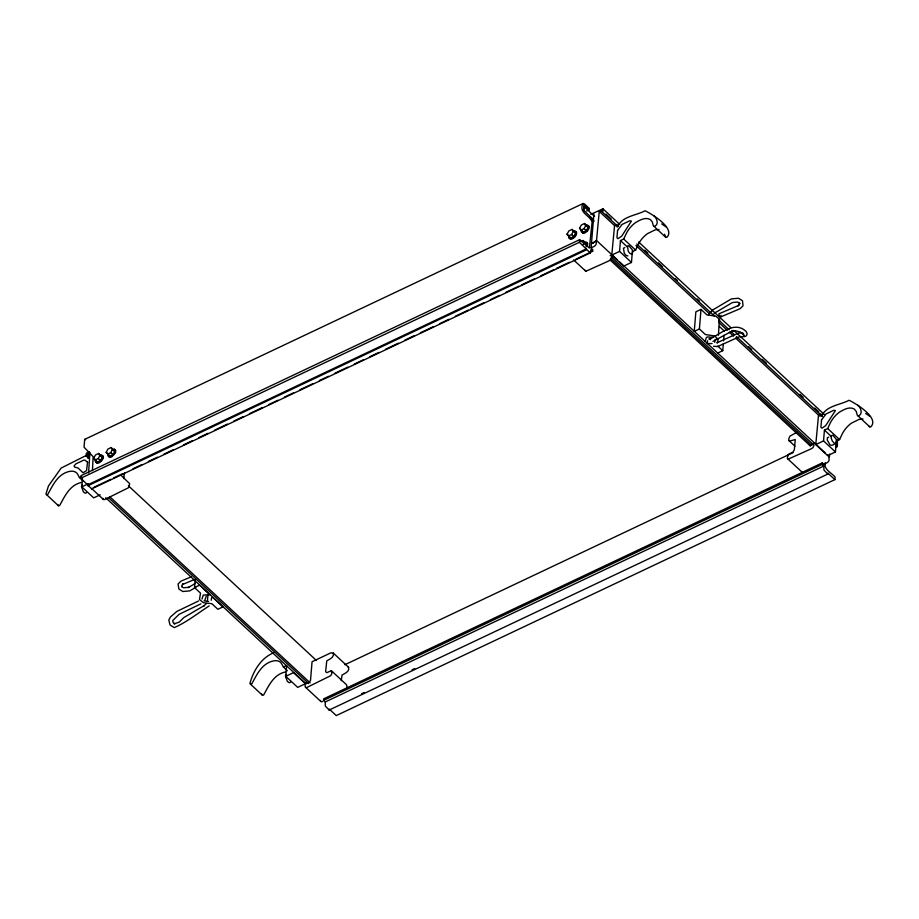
<?xml version="1.0" encoding="UTF-8"?>
<svg xmlns="http://www.w3.org/2000/svg" width="919" height="919" viewBox="0 0 919 919"><rect width="100%" height="100%" fill="white"/><g stroke="black" fill="none" stroke-linecap="round" stroke-linejoin="round"><path stroke-width="1.38" d="M575.834 259.227L592.663 251.255L590.963 249.669L590.262 252.932L91.636 488.908L80.78 478.236L80.998 475.651L579.625 239.675L589.378 248.038L592.089 222.134C590.159 215.31 578.591 213.024 582.818 204.098L584.22 203.731L589.32 208.475L589.217 209.762L586.632 210.991M100.171 494.813L93.692 497.88L81.802 486.829L82.469 478.707M89.132 455.192L88.017 458.328L86.708 455.985L84.709 456.215L61.148 468.058L48.443 486.002L45.95 494.054L58.448 505.76L59.609 505.588C64.675 496.49 69.637 484.922 81.481 482.452M88.58 472.94L89.924 452.435L87.431 453.607L86.685 455.813L85.949 455.721L86.375 453.297L89.43 451.551M92.428 470.608L93.141 456.674L84.043 447.174L84.686 439.385L583.312 203.409M95.53 459.443L95.346 461.637L97.023 463.153L99.218 462.774L101.527 461.028L103.066 458.592L103.238 456.387L101.572 454.871L99.378 455.261M95.771 462.039L95.955 459.833M102.813 455.996L102.641 458.19L101.101 460.626L98.792 462.372L96.598 462.762M108.017 453.526L107.845 455.732L109.51 457.248L111.704 456.858L115.553 452.676L115.737 450.471L114.059 448.966M115.312 450.08L115.128 452.274L113.588 454.721L111.279 456.467L109.085 456.846M123.686 478.592L124.513 472.871M211.186 600.256L211.623 597.832L212.737 597.293L223.03 606.85L217.895 609.286L211.898 603.726L203.363 602.692L199.469 599.533L200.503 593.134L194.518 587.574L195.207 579.177M285.775 676.327L293.54 672.639L305.441 683.702L297.676 687.378L285.775 676.327L286.659 665.494L283.408 667.033L281.605 663.713A17.886 10.029 -47.1 0 0 273.552 660.887C261.708 663.357 256.746 674.937 251.68 684.035L249.922 683.541C253.173 671.031 261.191 657.763 273.69 652.8M329.117 710.065L329.209 709.031L336.262 715.591L834.889 479.615L827.835 473.055L827.743 474.089L329.117 710.065L325.315 705.999L325.211 701.99L323.511 700.416L323.637 698.865L822.264 462.889L823.964 464.474M341.259 680.715L342.086 674.994C344.97 673.409 349.852 671.479 348.611 667.297L333.31 653.087L330.932 652.812L312.058 661.737L310.496 680.623L308.026 683.219C306.452 681.553 304.465 684.724 305.234 686.275A2.803 1.574 -47.1 0 0 307.279 687.286L330.714 675.66L331.805 673.753L331.322 670.663L326.854 672.674L325.602 671.709L326.785 660.784C329.68 659.199 334.562 657.269 333.31 653.087M347.106 687.963L346.624 684.873L331.322 670.663M568.895 235.425L568.712 237.619L570.389 239.135L572.583 238.756L574.892 237.01L576.431 234.563L576.604 232.369L574.938 230.853L572.744 231.243M569.137 238.021L569.321 235.815M576.179 231.979L576.006 234.173L574.467 236.608L572.158 238.354L569.964 238.745M590.262 252.932L579.407 242.26L579.625 239.675M581.302 230.612L581.21 231.714L582.876 233.231L585.07 232.84L587.379 231.094L588.918 228.659L589.102 226.453L587.436 224.948L585.231 225.327M583.68 211.324L584.07 206.683L594.57 216.447M587.275 243.075L586.069 246.901M588.677 226.063L588.493 228.257L586.954 230.703L584.645 232.45L582.451 232.829M587.517 245.672L587.701 243.466L586.035 241.961L583.841 242.34M593.892 214.104L591.089 248.13L592.789 249.704L592.663 251.255M617.499 259.985L596.523 240.491L599.268 211.393L601.75 210.21L602.186 211.852L617.924 226.465M611.79 255.08L614.558 225.603L617.051 224.431L617.063 227.016L617.717 226.717C621.818 216.298 636.316 215.494 645.104 210.773C651.537 213.817 675.499 228.142 666.999 237.217L665.838 237.412L653.317 225.718L652.272 221.893L650.25 219.526C645.207 216.758 639.796 220.181 635.408 222.685A17.886 10.029 -47.1 0 0 626.218 233.679L623.714 239.032L620.451 240.571L619.567 251.404L631.468 262.455L623.691 266.131L611.79 255.08L619.567 251.404M631.468 262.455L632.352 251.622L635.615 250.083L638.119 244.73A17.886 10.029 -47.1 0 1 647.309 233.736L655.121 229.888L659.061 229.486M699.393 328.979L701.002 309.381L695.867 311.817L694.247 331.403L699.393 328.979L705.378 334.539L714.833 335.975L718.084 339.444L717.302 342.856M707.573 340.765L707.343 343.568L712.076 343.557M718.428 335.24L719.416 319.134L715.522 315.975L706.987 314.953L701.002 309.381M717.624 353.126L722.759 350.69L723.333 343.695M723.563 340.892L724.023 335.297M815.762 444.578L818.53 415.101L821.023 413.929L821.046 416.514L821.689 416.215C825.79 405.784 840.288 404.992 849.076 400.27C855.509 403.303 879.472 417.64 870.971 426.715L869.811 426.91L857.289 415.216L856.244 411.39L854.233 409.012C849.179 406.255 843.768 409.679 839.38 412.183A17.886 10.029 -47.1 0 0 830.19 423.165L827.686 428.53L824.435 430.069L823.539 440.89L835.44 451.953L827.663 455.629L815.762 444.578L823.539 440.89M827.743 474.089L823.941 470.023L823.838 466.013L822.137 464.44L822.264 462.889M825.251 462.671C823.378 469.529 831.557 472.711 835.095 477.03L834.889 479.615M829.616 454.089L829.397 456.835L827.295 454.882M835.44 451.953L836.324 441.12L839.587 439.581L842.091 434.227A17.886 10.029 -47.1 0 1 851.281 423.234L859.093 419.386L863.033 418.984M836.704 440.235L835.876 444.739M207.372 601.508L207.993 594.547M739.106 302.535L739.485 304.12L737.785 305.809L738.979 305.292L718.865 313.85L719.428 315.998L720.737 316.906L720.967 315.32M201.996 599.027L203.283 595.075L209.934 594.696L199.653 585.139L194.518 587.574M714.66 342.327L715.281 339.237M719.175 322.132L719.692 319.846M206.247 596.201L204.926 599.958M82.239 484.968L81.412 486.519L83.422 491.941L85.318 493.273L86.673 492.641M286.211 674.466L285.384 676.016L287.394 681.438L289.29 682.771L290.645 682.139M835.853 443.498L836.669 441.936L836.198 439.19L832.763 435.192L831.408 435.813L831.224 438.11L832.292 440.994L834.119 443.119L835.853 443.498L831.856 445.382L830.121 445.014L827.226 440.006L827.41 437.708L828.766 437.076M93.692 458.248L95.484 454.951L98.655 453.446L102.25 457.283L100.447 460.591L97.276 462.096L93.692 458.248L95.162 459.615M95.071 460.051L98.241 458.547L100.033 455.25L98.655 453.446M106.179 452.332L107.982 449.035L111.153 447.53L114.737 451.378L112.945 454.675L109.775 456.18L106.179 452.332L107.661 453.699M107.557 454.135L110.728 452.63L112.532 449.334L111.153 447.53M567.057 234.23L568.85 230.922L572.032 229.428L574.237 231.473L575.616 233.265L573.812 236.574L570.642 238.078L567.057 234.23L570.642 238.078M568.436 236.034L571.607 234.529L573.399 231.22L572.032 229.428M579.544 228.314L581.348 225.017L584.518 223.512L588.103 227.361L586.311 230.658L583.14 232.162L579.544 228.314L581.026 229.681M580.923 230.118L584.105 228.613L585.897 225.316L584.518 223.512M583.301 244.523L584.495 242.329L583.117 240.525L581.003 241.525M91.636 488.908L92.13 488.23M708.48 314.551L712.719 309.956L731.467 298.87L738.497 298.25L742.506 300.754L743.023 305.832L740.22 308.623L720.737 316.906M712.42 315.516L715.292 312.403L714.729 313L732.443 302.523L737.647 302.064L740.105 303.603M206.315 603.691L203.536 606.172L204.213 605.564L183.857 617.557L179.285 622.083L174.105 623.898L174.932 623.622L173.174 622.588L172.703 620.589L179.125 614.306L200.847 603.875M209.153 605.908C197.711 613.341 186.649 622.232 174.323 627.585L170.256 625.196L169.774 624.035L168.82 619.923L170.601 616.81L176.885 611.399L198.561 600.992M195.287 583.473L188.165 587.62L188.981 587.298L183.559 587.781L181.79 586.678M195.793 587.356L189.705 590.894L182.812 591.514L178.918 589.079L178.045 584.013L180.917 581.176L191.313 576.799M710.927 338.491C721.381 333.149 734.775 320.742 746.09 331.426L747.193 333.677L746.481 335.699L744.872 336.549L739.324 336.768L717.624 346.578L713.558 346.291M712.972 341.443L733.19 330.461L731.788 331.162L735.533 330.783L740.588 332.104L744.057 335.55L743.276 333.448M590.837 214.311L602.956 208.82L619.739 224.42M602.186 211.852L602.99 211.025L602.956 208.82M46.547 494.709L47.708 494.537C52.774 485.439 57.736 473.871 69.58 471.39A17.886 10.029 -47.1 0 1 77.633 474.215L79.436 477.547L81.607 476.513M80.78 478.236L579.407 242.26M596.523 240.491L592.284 243.397L591.56 242.455M81.802 486.829L88.281 483.762M87.833 484.795L586.46 248.819M87.753 485.829L586.379 249.853M591.112 247.866L593.892 246.556A2.803 1.574 -47.1 0 0 596.282 243.443L596.316 240.904L592.594 243.386L591.56 242.524M94.037 487.231L110.877 479.258M113.462 478.029L122.537 473.744M132.899 468.839L141.963 464.543M148.43 461.487L157.505 457.191M163.973 454.124L173.048 449.839M183.409 444.934L192.473 440.649M198.941 437.582L208.016 433.286M214.483 430.23L227.441 424.096M233.92 421.028L242.984 416.744M249.451 413.676L262.409 407.542M268.888 404.486L277.952 400.19M284.43 397.123L293.494 392.838M299.962 389.771L312.919 383.648M319.398 380.581L328.462 376.285M334.93 373.229L347.887 367.095M354.366 364.027L363.43 359.743M369.909 356.675L378.973 352.391M385.44 349.323L398.398 343.189M404.877 340.122L413.941 335.837M420.42 332.77L433.366 326.647M439.845 323.58L448.909 319.284M455.387 316.228L468.334 310.094M470.919 308.864L483.876 302.742M490.355 299.674L499.419 295.378M505.898 292.322L518.844 286.188M521.429 284.959L534.387 278.836M540.866 275.769L553.812 269.646M556.409 268.417L569.355 262.283M610.182 255.643L611.617 255.114L611.583 257.653A2.803 1.574 -47.1 0 1 609.194 260.766L585.851 271.277L573.617 259.905M704.54 340.96L705.654 340.432L706.091 337.997L707.239 336.917L713.293 337.388M796.83 432.321L790.018 436.088L788.812 438.593L788.858 440.523L794.981 446.209M344.889 664.724L793.005 452.653M323.511 700.416L822.137 464.44M822.942 464.704L826.767 462.9A2.803 1.574 -47.1 0 0 829.156 459.787L828.823 457.26M325.211 701.99L823.838 466.013M361.581 693.707L364.177 692.478M412.091 669.802L414.687 668.572M624.794 247.59L623.438 248.21L624.323 253.391L626.149 255.516L627.872 255.896M716.9 342.844L738.497 333.092L742.724 332.919M193.966 579.694L182.502 584.507L183.501 583.68L181.801 585.369L182.192 586.954M285.453 671.95C273.609 674.42 268.647 685.988 263.581 695.086L262.42 695.258L250.519 684.207M112.29 449.747L114.484 449.357M653.937 226.361L655.098 226.154C659.084 223.845 656.683 217.964 653.88 215.701M857.909 415.859L859.07 415.652C863.056 413.343 860.655 407.462 857.852 405.199M788.858 440.523L789.616 441.097L795.245 439.558L794.326 449.896L792.81 452.171L788.33 454.388L787.261 458.213L788.123 459.19L811.466 448.69A2.803 1.574 -47.1 0 0 813.855 445.577L813.889 443.038L810.167 445.508L809.122 444.647M203.984 600.865L208.59 601.486M835.922 447.002L837.324 446.634L837.473 439.535M84.686 439.385L85.593 439.707M708.802 338.927L710.617 339.605L709.767 338.468M661.726 223.926L665.781 226.752M865.698 413.424L869.753 416.25M347.91 666.769L348.611 667.297M585.897 225.316L588.103 227.361M584.105 228.613L586.311 230.658M573.399 231.22L575.616 233.265M583.117 240.525L586.713 244.374L584.495 242.329M571.607 234.529L573.812 236.574M112.532 449.334L114.737 451.378M110.728 452.63L112.945 454.675M100.033 455.25L102.25 457.283M98.241 458.547L100.447 460.591M638.613 241.961L730.927 327.715M734.074 330.633L824.286 414.446M605.943 214.116L611.192 218.986M644.759 250.175L647.906 253.093M658.395 262.834L662.588 266.74M675.178 278.434L677.28 280.375M697.211 298.893L699.302 300.846M748.606 346.647L751.753 349.565M762.242 359.318L766.435 363.212M800.001 394.4L803.149 397.318M814.693 408.036L818.886 411.942M636.798 244.006L714.431 316.125M718.624 320.019L729.112 329.76M731.214 331.713L734.361 334.642M736.452 336.584L822.471 416.502M599.268 211.393L614.995 226.005M635.982 245.499L709.411 313.712M718.842 322.489L727.239 330.277M729.33 332.23L733.534 336.124M735.625 338.077L819.541 416.043M719.382 326.463L724.367 331.104M623.714 239.032L635.615 250.083M827.686 428.53L839.587 439.581M589.217 209.762L584.024 205.109L583.611 210.198L592.169 218.331L593.272 221.582M620.451 240.571L627.401 247.016M824.435 430.069L831.373 436.514M589.987 217.183L594.191 221.088M717.773 346.061L722.759 350.69M619.601 261.938L825.193 452.941M611.376 256.998L812.775 444.107M610.538 258.377L811.936 445.485M610.113 259.974L810.466 446.106M788.123 459.19L802.402 472.458M120.883 475.169L129.717 483.716L128.442 487.736L105.007 499.373A2.803 1.574 -47.1 0 1 102.962 498.362M128.338 485.749L316.435 660.497M87.431 453.607L89.534 455.56M86.685 455.813L88.775 457.754M109.82 496.731L310.174 682.863M108.339 497.512L308.692 683.644M105.731 497.765L306.084 683.897M91.957 488.828L103.169 499.247M305.441 687.171L320.742 701.381M79.436 477.547L83.399 481.223M283.408 667.033L287.371 670.721M869.19 426.267L869.811 426.91M665.838 237.412L664.517 234.219M262.42 695.258L261.823 694.029M58.448 505.76L57.851 504.542M584.989 270.289L585.851 271.277M581.761 230.359L583.14 232.162M108.396 454.377L109.775 456.18M322.58 701.496A2.803 1.574 -47.1 0 1 320.536 700.485M88.626 485.404A2.803 1.574 -47.1 0 1 87.661 484.141M87.558 462.165L86.57 470.585L83.055 472.78L78.092 468.024L74.416 467.013L74.186 465.761L75.886 463.865L83.675 460.166L84.916 460.12L87.558 462.165M617.557 230.416L616.948 237.768L617.982 238.699L621.726 236.137L631.399 221.123L629.894 220.744L622.094 224.431L617.557 230.416M627.436 246.326L628.32 251.496L630.147 253.621L631.87 254L632.697 252.449L632.226 249.692L628.791 245.695L627.436 246.326M821.529 419.914L820.92 427.266L821.954 428.197L825.699 425.635L835.382 410.621L833.866 410.242L826.066 413.929L821.529 419.914"/></g></svg>
